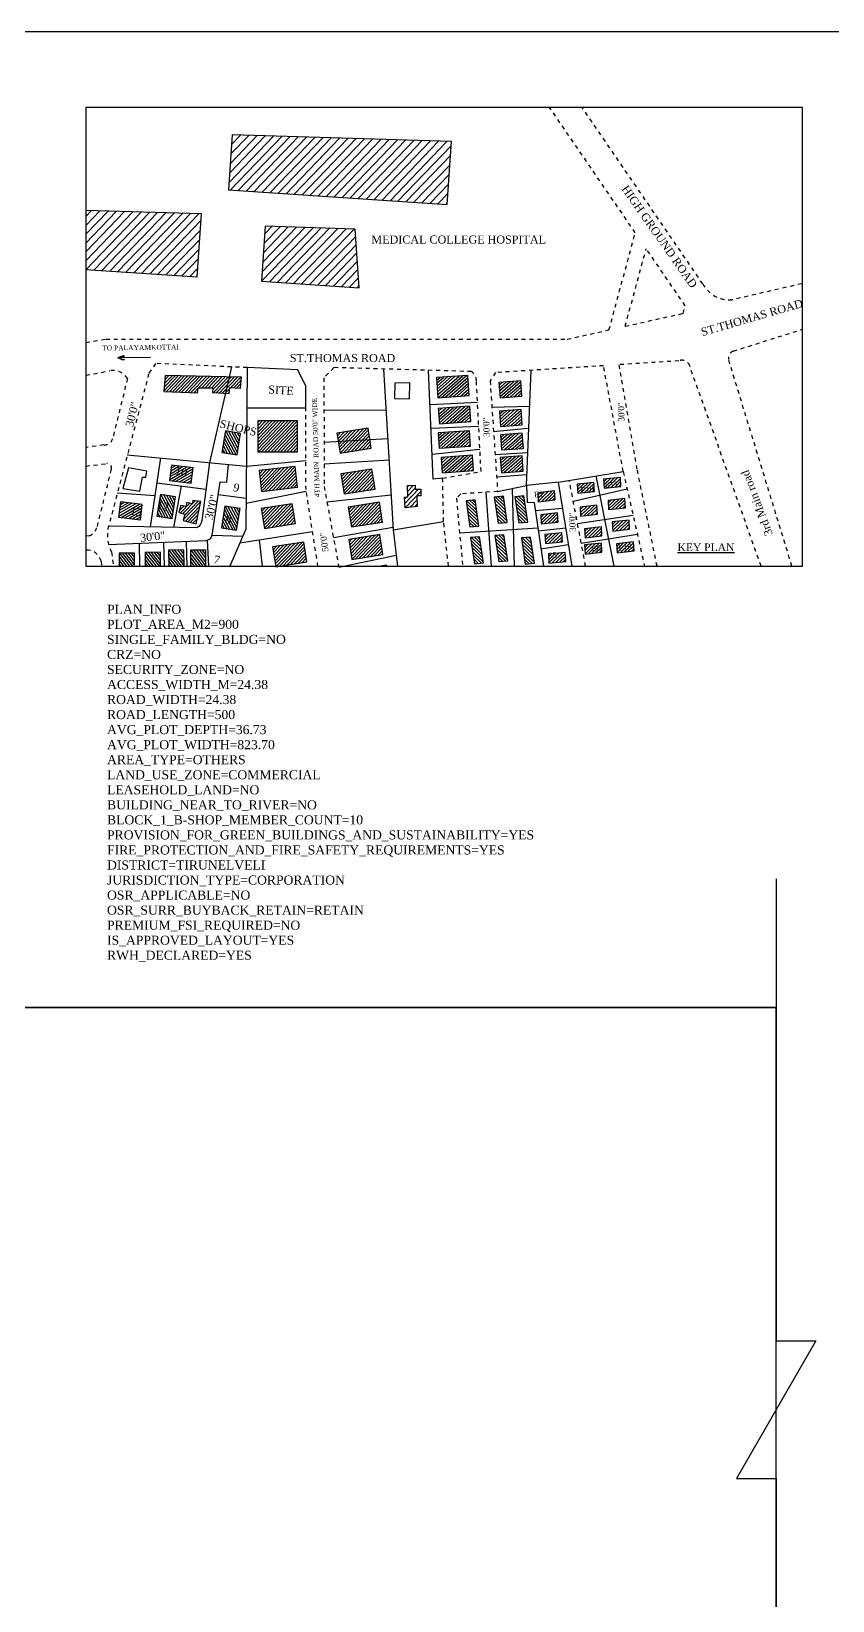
# Model space of a CAD drawing. Header units: metres. Extents: x 2 to 142, y 1 to 82.
# Drawn here: x 52.12 to 72.55, y 42.11 to 82.11 of the extents above; entities that cross this region are included whole.
import ezdxf

# ---------------------------------------------------------------- set-up
doc = ezdxf.new("R2010")
doc.units = ezdxf.units.M
doc.header["$MEASUREMENT"] = 0
doc.linetypes.add('ACAD_ISO04W100', pattern=[30, 24, -3, 0, -3])
for name, color, linetype, lineweight in [('LOCATION_PLAN', 7, 'Continuous', 30), ('PLAN_INFO', 1, 'Continuous', 30), ('ROAD_WIDTH', 1, 'Continuous', 30)]:
    doc.layers.add(name, color=color, linetype=linetype, lineweight=lineweight)
doc.styles.get("Standard").update_dxf_attribs({"font": 'BOOKOS.TTF'})
pattern_1 = [(46.1584579, (-4992.198796, 1759.91492), (-0.0422612228, 0.0405859161), [])]
pattern_2 = [(46.158458, (-4992.1988, 1759.91492), (-0.112696594, 0.1082291096), [])]

msp = doc.modelspace()

# ---------------------------------------------------------------- hatches: boundary and pattern name
at = {"ltscale": 0.0004}
h = msp.add_hatch(dxfattribs=at)
h.set_pattern_fill('ANSI31', color=3, scale=1.25, angle=1.1585, style=0)
h.set_pattern_definition(pattern_2)
h.paths.add_polyline_path([(57.245, 79.474), (57.151, 78.073), (62.722, 77.699), (62.83, 79.304)])
h = msp.add_hatch(dxfattribs=at)
h.set_pattern_fill('ANSI31', color=3, scale=1.25, angle=1.1585, style=0)
h.set_pattern_definition(pattern_2)
h.paths.add_polyline_path([(53.513, 77.548), (53.513, 76.043), (56.351, 75.853), (56.459, 77.458)])
h = msp.add_hatch(dxfattribs=at)
h.set_pattern_fill('ANSI31', color=3, scale=1.25, angle=1.1585, style=0)
h.set_pattern_definition(pattern_2)
h.paths.add_polyline_path([(60.479, 75.576), (60.379, 77.074), (58.087, 77.144), (57.993, 75.743)])
h = msp.add_hatch(dxfattribs=at)
h.set_pattern_fill('ANSI31', color=3, scale=0.46875, angle=1.1585, style=0)
h.set_pattern_definition(pattern_1)
h.paths.add_polyline_path([(55.53, 73.326), (55.504, 72.934), (56.363, 72.896), (56.372, 73.027), (56.752, 73.026), (56.744, 72.911), (57.071, 72.889), (57.164, 73.29)])
h.paths.add_polyline_path([(57.164, 73.29), (57.071, 72.889), (57.17, 72.882), (57.181, 73.037), (57.458, 73.018), (57.475, 73.283)])
h.paths.add_polyline_path([(57.475, 73.283), (57.477, 73.302), (57.169, 73.308), (57.164, 73.29)])
h.paths.add_polyline_path([(57.164, 73.29), (57.169, 73.308), (55.531, 73.339), (55.53, 73.326)])
h = msp.add_hatch(dxfattribs=at)
h.set_pattern_fill('ANSI31', color=3, scale=0.46875, angle=-3.691, style=0)
h.set_pattern_definition([(41.308973, (-4826.786937, 2184.137806), (-0.038678866, 0.04401332596), [])])
h.paths.add_polyline_path([(63.287, 72.83), (63.25, 73.343), (62.449, 73.286), (62.486, 72.773)])
h = msp.add_hatch(dxfattribs=at)
h.set_pattern_fill('ANSI31', color=3, scale=0.46875, angle=-3.691, style=0)
h.set_pattern_definition([(41.308973, (-4825.19179, 2184.015475), (-0.038678866, 0.04401332596), [])])
h.paths.add_polyline_path([(64.629, 72.813), (64.6, 73.203), (64.044, 73.163), (64.072, 72.773)])
h = msp.add_hatch(dxfattribs=at)
h.set_pattern_fill('ANSI31', color=3, scale=0.46875, angle=-3.691, style=0)
h.set_pattern_definition([(41.308973, (-4826.738304, 2183.350283), (-0.038678866, 0.04401332596), [])])
h.paths.add_polyline_path([(63.327, 72.166), (63.298, 72.556), (62.498, 72.498), (62.526, 72.108)])
h = msp.add_hatch(dxfattribs=at)
h.set_pattern_fill('ANSI31', color=3, scale=0.46875, angle=-3.691, style=0)
h.set_pattern_definition([(41.308973, (-4825.18067, 2183.28569), (-0.038678866, 0.04401332596), [])])
h.paths.add_polyline_path([(64.64, 72.083), (64.612, 72.474), (64.056, 72.434), (64.084, 72.043)])
h = msp.add_hatch(dxfattribs=at)
h.set_pattern_fill('ANSI31', color=3, scale=0.46875, angle=1.1585, style=0)
h.set_pattern_definition(pattern_1)
h.paths.add_polyline_path([(58.912, 72.187), (57.895, 72.188), (57.894, 71.397), (58.911, 71.396)])
h.paths.add_polyline_path([(58.908, 70.491), (58.848, 71.024), (57.927, 70.92), (57.988, 70.387)])
h = msp.add_hatch(dxfattribs=at)
h.set_pattern_fill('ANSI31', color=3, scale=0.46875, angle=73.1794, style=0)
h.set_pattern_definition([(118.1794409, (-3109.29562, -4210.562666), (-0.0516488061, -0.02766999035), [])])
h.paths.add_polyline_path([(57.457, 71.866), (57.07, 71.928), (56.983, 71.377), (57.369, 71.316)])
h = msp.add_hatch(dxfattribs=at)
h.set_pattern_fill('ANSI31', color=3, scale=0.46875, angle=1.1585, style=0)
h.set_pattern_definition([(46.1584579, (-4990.2692, 1761.83635), (-0.0422612228, 0.0405859161), [])])
h.paths.add_polyline_path([(60.786, 71.486), (60.706, 71.994), (59.913, 71.869), (59.993, 71.361)])
h = msp.add_hatch(dxfattribs=at)
h.set_pattern_fill('ANSI31', color=3, scale=0.46875, angle=-3.691, style=0)
h.set_pattern_definition([(41.308973, (-4826.745324, 2182.72818), (-0.038678866, 0.04401332596), [])])
h.paths.add_polyline_path([(63.319, 71.543), (63.291, 71.934), (62.491, 71.876), (62.519, 71.486)])
h = msp.add_hatch(dxfattribs=at)
h.set_pattern_fill('ANSI31', color=3, scale=0.46875, angle=-3.691, style=0)
h.set_pattern_definition([(41.308973, (-4825.153146, 2182.684365), (-0.038678866, 0.04401332596), [])])
h.paths.add_polyline_path([(64.667, 71.482), (64.639, 71.872), (64.083, 71.832), (64.111, 71.442)])
h = msp.add_hatch(dxfattribs=at)
h.set_pattern_fill('ANSI31', color=3, scale=0.46875, angle=-3.691, style=0)
h.set_pattern_definition([(41.308973, (-4826.66628, 2182.10292), (-0.038678866, 0.04401332596), [])])
h.paths.add_polyline_path([(63.399, 70.918), (63.37, 71.308), (62.57, 71.251), (62.598, 70.861)])
h = msp.add_hatch(dxfattribs=at)
h.set_pattern_fill('ANSI31', color=3, scale=0.46875, angle=-3.691, style=0)
h.set_pattern_definition([(41.308973, (-4825.156965, 2182.10188), (-0.038678866, 0.04401332596), [])])
h.paths.add_polyline_path([(64.663, 70.9), (64.635, 71.29), (64.079, 71.25), (64.107, 70.86)])
h = msp.add_hatch(dxfattribs=at)
h.set_pattern_fill('ANSI31', color=3, scale=0.46875, angle=-15.1515, style=0)
h.set_pattern_definition([(29.8485203, (-4316.6484, 3111.26973), (-0.0291626156, 0.05082095423), [])])
h.paths.add_polyline_path([(56.201, 70.595), (56.251, 70.983), (55.698, 71.054), (55.648, 70.666)])
h = msp.add_hatch(dxfattribs=at)
h.set_pattern_fill('ANSI31', color=3, scale=0.46875, angle=1.1585, style=0)
h.set_pattern_definition([(46.1584579, (-4990.16768, 1760.796706), (-0.0422612228, 0.0405859161), [])])
h.paths.add_polyline_path([(60.887, 70.446), (60.807, 70.955), (60.014, 70.83), (60.094, 70.321)])
h = msp.add_hatch(dxfattribs=at)
h.set_pattern_fill('ANSI31', color=5, scale=0.65289, angle=1.1585, style=0)
h.set_pattern_definition([(46.158458, (47.89021, -476.0924), (-0.058862742, 0.056529323), [])])
h.paths.add_polyline_path([(61.949, 70.272), (62.056, 70.274), (62.053, 70.445), (61.91, 70.443), (61.909, 70.549), (61.709, 70.538), (61.725, 70.247), (61.64, 70.243), (61.653, 69.968), (61.958, 70.001)])
h = msp.add_hatch(dxfattribs=at)
h.set_pattern_fill('ANSI31', color=3, scale=0.46875, angle=-0.8457, style=0)
h.set_pattern_definition([(44.1542857, (-4922.9704, 1936.064214), (-0.04081598925, 0.04203905994), [])])
h.paths.add_polyline_path([(65.474, 70.169), (65.461, 70.401), (65.032, 70.353), (65.045, 70.122)])
h = msp.add_hatch(dxfattribs=at)
h.set_pattern_fill('ANSI31', color=3, scale=0.46875, angle=-0.8457, style=0)
h.set_pattern_definition([(44.1542857, (-4921.964344, 1936.279263), (-0.04081598925, 0.04203905994), [])])
h.paths.add_polyline_path([(66.48, 70.384), (66.467, 70.616), (66.038, 70.568), (66.051, 70.337)])
h = msp.add_hatch(dxfattribs=at)
h.set_pattern_fill('ANSI31', color=3, scale=0.46875, angle=-0.8457, style=0)
h.set_pattern_definition([(44.1542857, (-4921.290695, 1936.40751), (-0.04081598925, 0.04203905994), [])])
h.paths.add_polyline_path([(67.154, 70.512), (67.141, 70.744), (66.711, 70.697), (66.725, 70.465)])
h = msp.add_hatch(dxfattribs=at)
h.set_pattern_fill('ANSI31', color=3, scale=0.46875, angle=-15.1515, style=0)
h.set_pattern_definition([(29.8485203, (-4317.947237, 3110.33613), (-0.0291626156, 0.05082095423), [])])
h.paths.add_polyline_path([(54.902, 69.661), (54.952, 70.049), (54.399, 70.12), (54.349, 69.732)])
h = msp.add_hatch(dxfattribs=at)
h.set_pattern_fill('ANSI31', color=3, scale=0.46875, angle=73.1794, style=0)
h.set_pattern_definition([(118.1794409, (-3110.95332, -4212.18162), (-0.0516488061, -0.02766999035), [])])
h.paths.add_polyline_path([(55.799, 70.247), (55.412, 70.309), (55.325, 69.758), (55.712, 69.697)])
h = msp.add_hatch(dxfattribs=at)
h.set_pattern_fill('ANSI31', color=3, scale=0.46875, angle=1.1585, style=0)
h.set_pattern_definition(pattern_1)
h.paths.add_polyline_path([(56.034, 69.809), (55.994, 69.645), (56.329, 69.563), (56.44, 70.125), (56.242, 70.154), (56.22, 70.068), (56.084, 70.101), (56.059, 69.998), (55.932, 70.03), (55.887, 69.845)])
h = msp.add_hatch(dxfattribs=at)
h.set_pattern_fill('ANSI31', color=3, scale=0.46875, angle=73.1794, style=0)
h.set_pattern_definition([(118.1794409, (-3109.30955, -4212.48223), (-0.0516488061, -0.02766999035), [])])
h.paths.add_polyline_path([(57.443, 69.947), (57.056, 70.008), (56.969, 69.458), (57.355, 69.396)])
h = msp.add_hatch(dxfattribs=at)
h.set_pattern_fill('ANSI31', color=3, scale=0.46875, angle=1.1585, style=0)
h.set_pattern_definition(pattern_1)
h.paths.add_polyline_path([(58.856, 69.565), (58.776, 70.073), (57.983, 69.948), (58.063, 69.439)])
h = msp.add_hatch(dxfattribs=at)
h.set_pattern_fill('ANSI31', color=3, scale=0.46875, angle=1.1585, style=0)
h.set_pattern_definition([(46.1584579, (-4989.97999, 1759.95474), (-0.0422612228, 0.0405859161), [])])
h.paths.add_polyline_path([(61.075, 69.604), (60.995, 70.113), (60.202, 69.988), (60.282, 69.479)])
h = msp.add_hatch(dxfattribs=at)
h.set_pattern_fill('ANSI31', color=3, scale=0.46875, angle=90.7457, style=0)
h.set_pattern_definition([(135.7457018, (-1663.16964, -4968.288383), (-0.0408893082, -0.0419677497), [])])
h.paths.add_polyline_path([(63.435, 70.167), (63.204, 70.147), (63.303, 69.479), (63.534, 69.499)])
h = msp.add_hatch(dxfattribs=at)
h.set_pattern_fill('ANSI31', color=3, scale=0.46875, angle=90.7457, style=0)
h.set_pattern_definition([(135.7457018, (-1662.447297, -4968.192355), (-0.0408893082, -0.0419677497), [])])
h.paths.add_polyline_path([(64.158, 70.263), (63.926, 70.243), (64.025, 69.575), (64.256, 69.595)])
h = msp.add_hatch(dxfattribs=at)
h.set_pattern_fill('ANSI31', color=3, scale=0.46875, angle=90.7457, style=0)
h.set_pattern_definition([(135.7457018, (-1661.92418, -4968.184034), (-0.0408893082, -0.0419677497), [])])
h.paths.add_polyline_path([(64.681, 70.271), (64.45, 70.251), (64.548, 69.584), (64.779, 69.604)])
h = msp.add_hatch(dxfattribs=at)
h.set_pattern_fill('ANSI31', color=3, scale=0.46875, angle=-0.8457, style=0)
h.set_pattern_definition([(44.1542857, (-4921.888647, 1935.699364), (-0.04081598925, 0.04203905994), [])])
h.paths.add_polyline_path([(66.556, 69.804), (66.543, 70.036), (66.114, 69.988), (66.127, 69.757)])
h = msp.add_hatch(dxfattribs=at)
h.set_pattern_fill('ANSI31', color=3, scale=0.46875, angle=-0.8457, style=0)
h.set_pattern_definition([(44.1542857, (-4921.1772, 1935.864265), (-0.04081598925, 0.04203905994), [])])
h.paths.add_polyline_path([(67.268, 69.969), (67.254, 70.201), (66.825, 70.153), (66.838, 69.922)])
h = msp.add_hatch(dxfattribs=at)
h.set_pattern_fill('ANSI31', color=3, scale=0.46875, angle=-0.8457, style=0)
h.set_pattern_definition([(44.1542857, (-4922.892756, 1935.50094), (-0.04081598925, 0.04203905994), [])])
h.paths.add_polyline_path([(65.552, 69.606), (65.539, 69.837), (65.109, 69.79), (65.123, 69.558)])
h = msp.add_hatch(dxfattribs=at)
h.set_pattern_fill('ANSI31', color=3, scale=0.46875, angle=-0.8457, style=0)
h.set_pattern_definition([(44.1542857, (-4921.07011, 1935.31784), (-0.04081598925, 0.04203905994), [])])
h.paths.add_polyline_path([(67.375, 69.423), (67.361, 69.654), (66.932, 69.607), (66.945, 69.375)])
h = msp.add_hatch(dxfattribs=at)
h.set_pattern_fill('ANSI31', color=3, scale=0.46875, angle=1.1585, style=0)
h.set_pattern_definition([(46.1584579, (-4989.969294, 1759.126606), (-0.0422612228, 0.0405859161), [])])
h.paths.add_polyline_path([(61.086, 68.776), (61.005, 69.284), (60.213, 69.159), (60.293, 68.651)])
h = msp.add_hatch(dxfattribs=at)
h.set_pattern_fill('ANSI31', color=3, scale=0.46875, angle=90.7457, style=0)
h.set_pattern_definition([(135.7457018, (-1663.054304, -4969.22551), (-0.0408893082, -0.0419677497), [])])
h.paths.add_polyline_path([(63.551, 69.23), (63.319, 69.21), (63.418, 68.542), (63.649, 68.562)])
h = msp.add_hatch(dxfattribs=at)
h.set_pattern_fill('ANSI31', color=3, scale=0.46875, angle=90.7457, style=0)
h.set_pattern_definition([(135.7457018, (-1662.433315, -4969.17201), (-0.0408893082, -0.0419677497), [])])
h.paths.add_polyline_path([(64.172, 69.283), (63.94, 69.263), (64.039, 68.596), (64.27, 68.616)])
h = msp.add_hatch(dxfattribs=at)
h.set_pattern_fill('ANSI31', color=3, scale=0.46875, angle=90.7457, style=0)
h.set_pattern_definition([(135.7457018, (-1661.757834, -4969.23319), (-0.0408893082, -0.0419677497), [])])
h.paths.add_polyline_path([(64.847, 69.222), (64.616, 69.202), (64.714, 68.535), (64.946, 68.554)])
h = msp.add_hatch(dxfattribs=at)
h.set_pattern_fill('ANSI31', color=3, scale=0.46875, angle=-0.8457, style=0)
h.set_pattern_definition([(44.1542857, (-4922.785, 1934.99702), (-0.04081598925, 0.04203905994), [])])
h.paths.add_polyline_path([(65.66, 69.102), (65.646, 69.333), (65.217, 69.286), (65.231, 69.054)])
h = msp.add_hatch(dxfattribs=at)
h.set_pattern_fill('ANSI31', color=3, scale=0.46875, angle=-0.8457, style=0)
h.set_pattern_definition([(44.1542857, (-4921.77475, 1935.14609), (-0.04081598925, 0.04203905994), [])])
h.paths.add_polyline_path([(66.67, 69.251), (66.657, 69.483), (66.227, 69.435), (66.241, 69.204)])
h = msp.add_hatch(dxfattribs=at)
h.set_pattern_fill('ANSI31', color=3, scale=0.46875, angle=82.6151, style=0)
h.set_pattern_definition([(127.6150606, (-2367.097247, -4674.83034), (-0.04641382237, -0.0357628946), [])])
h.paths.add_polyline_path([(54.754, 68.479), (54.752, 68.814), (54.361, 68.811), (54.363, 68.479)])
h = msp.add_hatch(dxfattribs=at)
h.set_pattern_fill('ANSI31', color=3, scale=0.46875, angle=82.6151, style=0)
h.set_pattern_definition([(127.6150606, (-2366.43321, -4674.81038), (-0.04641382237, -0.0357628946), [])])
h.paths.add_polyline_path([(55.419, 68.479), (55.416, 68.834), (55.025, 68.831), (55.027, 68.479)])
h = msp.add_hatch(dxfattribs=at)
h.set_pattern_fill('ANSI31', color=3, scale=0.46875, angle=82.6151, style=0)
h.set_pattern_definition([(127.6150606, (-2365.837286, -4674.750383), (-0.04641382237, -0.0357628946), [])])
h.paths.add_polyline_path([(56.012, 68.894), (55.621, 68.891), (55.624, 68.479), (56.015, 68.479)])
h = msp.add_hatch(dxfattribs=at)
h.set_pattern_fill('ANSI31', color=3, scale=0.46875, angle=82.6151, style=0)
h.set_pattern_definition([(127.6150606, (-2365.2783, -4674.75811), (-0.04641382237, -0.0357628946), [])])
h.paths.add_polyline_path([(56.571, 68.887), (56.18, 68.884), (56.183, 68.479), (56.574, 68.479)])
h = msp.add_hatch(dxfattribs=at)
h.set_pattern_fill('ANSI31', color=3, scale=0.46875, angle=1.1585, style=0)
h.set_pattern_definition([(46.1584579, (-4991.90902, 1758.938106), (-0.0422612228, 0.0405859161), [])])
h.paths.add_polyline_path([(59.146, 68.588), (59.066, 69.096), (58.273, 68.971), (58.353, 68.463)])
h = msp.add_hatch(dxfattribs=at)
h.set_pattern_fill('ANSI31', color=3, scale=0.46875, angle=-0.8457, style=0)
h.set_pattern_definition([(44.1542857, (-4922.698977, 1934.49535), (-0.04081598925, 0.04203905994), [])])
h.paths.add_polyline_path([(65.746, 68.6), (65.732, 68.832), (65.303, 68.784), (65.317, 68.553)])
h = msp.add_hatch(dxfattribs=at)
h.set_pattern_fill('ANSI31', color=3, scale=0.46875, angle=-0.8457, style=0)
h.set_pattern_definition([(44.1542857, (-4921.776057, 1934.73079), (-0.04081598925, 0.04203905994), [])])
h.paths.add_polyline_path([(66.669, 68.836), (66.655, 69.067), (66.226, 69.02), (66.239, 68.788)])
h = msp.add_hatch(dxfattribs=at)
h.set_pattern_fill('ANSI31', color=3, scale=0.46875, angle=-0.8457, style=0)
h.set_pattern_definition([(44.1542857, (-4920.95815, 1934.76381), (-0.04081598925, 0.04203905994), [])])
h.paths.add_polyline_path([(67.487, 68.869), (67.473, 69.1), (67.044, 69.053), (67.057, 68.821)])
h = msp.add_hatch(dxfattribs=at)
h.set_pattern_fill('ANSI31', color=3, scale=0.46875, angle=1.1585, style=0)
h.set_pattern_definition([(46.1584579, (-4989.79523, 1758.346), (-0.0422612228, 0.0405859161), [])])
h.paths.add_polyline_path([(61.183, 68.479), (61.18, 68.504), (61.023, 68.479)])

# ---------------------------------------------------------------- linework, layer by layer
at = {"color": 2}
msp.add_line((2.246, 82.112), (142.246, 82.112), dxfattribs=at)
at = {"color": 1, "linetype": 'ACAD_ISO04W100', "ltscale": 0.0004}
for p, q in [((67.52, 76.979), (65.334, 80.174)), ((69.242, 75.675), (66.163, 80.174)), ((66.849, 74.503), (67.52, 76.979)), ((67.262, 74.595), (67.798, 76.572)), ((68.794, 75.118), (67.798, 76.572)), ((70.019, 73.962), (71.785, 74.52)), ((71.513, 68.479), (69.895, 73.759)), ((63.345, 73.441), (59.833, 73.541)), ((67.211, 70.893), (67.756, 68.479)), ((66.253, 68.479), (65.837, 70.67))]:
    msp.add_line(p, q, dxfattribs=at)
at = {"color": 1}
msp.add_line((3.709, 57.232), (71.114, 57.232), dxfattribs=at)
at = {"color": 5, "ltscale": 0.0004}
for points in [[(57.245, 79.474), (57.151, 78.073), (62.722, 77.699), (62.83, 79.304), (57.245, 79.474)], [(53.513, 76.043), (56.351, 75.853), (56.459, 77.458), (53.513, 77.548)], [(58.087, 77.144), (57.993, 75.743), (60.479, 75.576), (60.379, 77.074), (58.087, 77.144)]]:
    msp.add_lwpolyline(points, dxfattribs=at)
at = {"color": 1, "linetype": 'ACAD_ISO04W100', "ltscale": 0.0004}
for points in [[(71.758, 75.679), (69.977, 75.267, -0.289061), (69.242, 75.675)], [(55.289, 73.647), (55.114, 73.387), (54.095, 69.516, 0.184581), (54.168, 68.836), (54.215, 68.479)], [(70.728, 68.479), (68.906, 73.59, 0.430011), (68.628, 73.713), (67.109, 73.616)], [(53.513, 73.347), (54.126, 73.461, -0.309251), (54.574, 73.263), (54.197, 71.735, -0.36397), (53.97, 71.569), (53.513, 71.508)], [(62.756, 68.479), (62.633, 69.618), (62.608, 70.722), (63.587, 70.894), (63.47, 73.203, 0.221318), (63.345, 73.441)], [(53.513, 71.031), (54.051, 71.095, -0.5852), (54.157, 70.951), (53.788, 69.456, -0.267949), (53.594, 69.254), (53.513, 69.242)], [(53.513, 68.889, -0.361819), (53.901, 68.607), (53.915, 68.479)]]:
    msp.add_lwpolyline(points, format="xyb", dxfattribs=at)
for points in [[(67.262, 74.595), (68.738, 74.923), (68.794, 75.118)], [(53.513, 74.181), (54.023, 74.266), (65.787, 74.266), (66.849, 74.503)], [(57.626, 73.543), (55.289, 73.647)], [(67.568, 70.951), (67.109, 73.616)], [(59.833, 73.541), (59.581, 73.278), (59.589, 70.509), (59.956, 68.479)], [(63.959, 73.414), (63.819, 73.206), (64.011, 70.386), (63.068, 70.322), (62.964, 70.213), (63.115, 68.479)], [(66.71, 73.59), (63.959, 73.414)], [(67.211, 70.893), (66.71, 73.59)], [(59.43, 68.479), (59.125, 70.431), (59.123, 72.514)], [(68.076, 68.479), (67.568, 70.951)]]:
    msp.add_lwpolyline(points, dxfattribs=at)
at = {"color": 5}
for points in [[(55.157, 73.796), (54.331, 73.788), (54.501, 73.83), (54.463, 73.846), (54.331, 73.788)], [(55.157, 73.796), (54.331, 73.788), (54.502, 73.749), (54.464, 73.733), (54.331, 73.788)], [(61.1, 73.505), (61.35, 69.404), (61.459, 68.479)], [(62.608, 70.722), (62.367, 70.696), (62.25, 73.472)], [(65.907, 68.479), (65.564, 70.625), (64.743, 70.536), (64.869, 73.472)], [(57.618, 72.513), (57.595, 69.421), (57.183, 68.479)], [(59.583, 72.461), (61.163, 72.464)], [(62.287, 72.602), (63.498, 72.663)], [(63.865, 72.532), (64.83, 72.563)], [(62.313, 71.994), (63.529, 72.049)], [(63.908, 71.909), (64.77, 72.002)], [(59.586, 71.637), (61.208, 71.736)], [(54.57, 71.32), (57.607, 71.031), (59.125, 71.173)], [(55.412, 71.24), (55.151, 69.48)], [(62.34, 71.334), (63.558, 71.466)], [(63.947, 71.327), (64.779, 71.374)], [(59.588, 71.091), (61.241, 71.192)], [(63.986, 70.758), (64.755, 70.82)], [(65.564, 70.625), (67.211, 70.893)], [(55.318, 70.608), (56.572, 70.443)], [(55.945, 70.525), (55.75, 69.468)], [(64.011, 70.386), (64.743, 70.536)], [(64.377, 70.461), (64.435, 68.479)], [(64.743, 70.536), (64.759, 70.111), (64.94, 70.099), (65.178, 68.479)], [(65.938, 70.14), (67.311, 70.45)], [(66.515, 70.78), (66.974, 68.479)], [(55.268, 70.271), (54.312, 70.339)], [(56.886, 70.303), (57.601, 70.213)], [(57.6, 70.085), (59.132, 70.389)], [(59.66, 70.121), (61.296, 70.299)], [(63.709, 70.365), (63.847, 68.479)], [(61.35, 69.404), (62.633, 69.618)], [(64.97, 69.896), (65.671, 69.956)], [(66.046, 69.572), (67.462, 69.782)], [(56.733, 69.273), (57.516, 69.241)], [(57.442, 69.072), (59.292, 69.36)], [(59.824, 69.208), (61.346, 69.477)], [(63.041, 69.33), (65.034, 69.457)], [(65.046, 69.379), (65.751, 69.455)], [(66.142, 69.066), (67.572, 69.294)], [(54.87, 69.064), (54.884, 68.479)], [(55.495, 69.089), (55.51, 68.479)], [(56.067, 69.113), (56.083, 68.479)], [(56.606, 69.139), (56.64, 68.479)], [(57.933, 69.148), (58.005, 68.479)], [(65.113, 68.923), (65.818, 69.036)], [(59.96, 68.458), (61.426, 68.76)]]:
    msp.add_lwpolyline(points, dxfattribs=at)
for points in [[(57.227, 73.56), (56.661, 71.121), (56.466, 69.642, -0.234032), (56.342, 69.456), (54.091, 69.501)], [(54.094, 69.032), (56.582, 69.134, 0.374267), (56.739, 69.321), (56.936, 70.632), (57.106, 70.62), (57.15, 71.074)]]:
    msp.add_lwpolyline(points, format="xyb", dxfattribs=at)
at = {"color": 1}
for points in [[(55.531, 73.339), (55.504, 72.934), (56.363, 72.896), (56.372, 73.027), (56.752, 73.026), (56.744, 72.911), (57.17, 72.882), (57.181, 73.037), (57.458, 73.018), (57.477, 73.302), (55.531, 73.339)], [(61.774, 73.154), (61.389, 73.146), (61.379, 72.754), (61.765, 72.744), (61.774, 73.154)], [(54.604, 70.984), (54.458, 70.458), (54.893, 70.393), (54.958, 70.753), (55.041, 70.748), (55.065, 70.906), (54.604, 70.984)], [(61.713, 70.538), (61.909, 70.549), (61.91, 70.443), (62.053, 70.445), (62.056, 70.274), (61.949, 70.272), (61.958, 70.001), (61.653, 69.968), (61.64, 70.243), (61.725, 70.247), (61.709, 70.538)], [(56.44, 70.125), (56.242, 70.154), (56.22, 70.068), (56.084, 70.101), (56.059, 69.998), (55.932, 70.03), (55.887, 69.845), (56.034, 69.809), (55.994, 69.645), (56.329, 69.563), (56.44, 70.125)], [(54.754, 68.479), (54.752, 68.814), (54.361, 68.811), (54.363, 68.479)], [(55.419, 68.479), (55.416, 68.834), (55.025, 68.831), (55.027, 68.479)], [(56.015, 68.479), (56.012, 68.894), (55.621, 68.891), (55.624, 68.479)], [(56.574, 68.479), (56.571, 68.887), (56.18, 68.884), (56.183, 68.479)], [(61.183, 68.479), (61.18, 68.504), (61.023, 68.479)]]:
    msp.add_lwpolyline(points, dxfattribs=at)
at = {"color": 6}
for points in [[(57.626, 73.543), (57.618, 72.513)], [(59.123, 72.514), (59.122, 73.069), (58.918, 73.485), (57.626, 73.543)], [(57.618, 72.513), (59.123, 72.514)]]:
    msp.add_lwpolyline(points, dxfattribs=at)
at = {"color": 1}
for points in [[(62.486, 72.773), (63.287, 72.83), (63.25, 73.343), (62.449, 73.286)], [(64.072, 72.773), (64.629, 72.813), (64.6, 73.203), (64.044, 73.163)], [(62.526, 72.108), (63.327, 72.166), (63.298, 72.556), (62.498, 72.498)], [(64.084, 72.043), (64.64, 72.083), (64.612, 72.474), (64.056, 72.434)], [(57.894, 71.397), (58.911, 71.396), (58.912, 72.187), (57.895, 72.188)], [(57.369, 71.316), (57.457, 71.866), (57.07, 71.928), (56.983, 71.377)], [(59.993, 71.361), (60.786, 71.486), (60.706, 71.994), (59.913, 71.869)], [(62.519, 71.486), (63.319, 71.543), (63.291, 71.934), (62.491, 71.876)], [(64.111, 71.442), (64.667, 71.482), (64.639, 71.872), (64.083, 71.832)], [(62.598, 70.861), (63.399, 70.918), (63.37, 71.308), (62.57, 71.251)], [(64.107, 70.86), (64.663, 70.9), (64.635, 71.29), (64.079, 71.25)], [(55.648, 70.666), (56.201, 70.595), (56.251, 70.983), (55.698, 71.054)], [(57.988, 70.387), (58.908, 70.491), (58.848, 71.024), (57.927, 70.92)], [(60.094, 70.321), (60.887, 70.446), (60.807, 70.955), (60.014, 70.83)], [(65.045, 70.122), (65.474, 70.169), (65.461, 70.401), (65.032, 70.353)], [(66.051, 70.337), (66.48, 70.384), (66.467, 70.616), (66.038, 70.568)], [(66.725, 70.465), (67.154, 70.512), (67.141, 70.744), (66.711, 70.697)], [(54.349, 69.732), (54.902, 69.661), (54.952, 70.049), (54.399, 70.12)], [(55.712, 69.697), (55.799, 70.247), (55.412, 70.309), (55.325, 69.758)], [(57.355, 69.396), (57.443, 69.947), (57.056, 70.008), (56.969, 69.458)], [(58.063, 69.439), (58.856, 69.565), (58.776, 70.073), (57.983, 69.948)], [(60.282, 69.479), (61.075, 69.604), (60.995, 70.113), (60.202, 69.988)], [(63.534, 69.499), (63.435, 70.167), (63.204, 70.147), (63.303, 69.479)], [(64.256, 69.595), (64.158, 70.263), (63.926, 70.243), (64.025, 69.575)], [(64.779, 69.604), (64.681, 70.271), (64.45, 70.251), (64.548, 69.584)], [(66.127, 69.757), (66.556, 69.804), (66.543, 70.036), (66.114, 69.988)], [(66.838, 69.922), (67.268, 69.969), (67.254, 70.201), (66.825, 70.153)], [(65.123, 69.558), (65.552, 69.606), (65.539, 69.837), (65.109, 69.79)], [(66.945, 69.375), (67.375, 69.423), (67.361, 69.654), (66.932, 69.607)], [(60.293, 68.651), (61.086, 68.776), (61.005, 69.284), (60.213, 69.159)], [(63.649, 68.562), (63.551, 69.23), (63.319, 69.21), (63.418, 68.542)], [(64.27, 68.616), (64.172, 69.283), (63.94, 69.263), (64.039, 68.596)], [(64.946, 68.554), (64.847, 69.222), (64.616, 69.202), (64.714, 68.535)], [(65.231, 69.054), (65.66, 69.102), (65.646, 69.333), (65.217, 69.286)], [(66.241, 69.204), (66.67, 69.251), (66.657, 69.483), (66.227, 69.435)], [(58.353, 68.463), (59.146, 68.588), (59.066, 69.096), (58.273, 68.971)], [(65.317, 68.553), (65.746, 68.6), (65.732, 68.832), (65.303, 68.784)], [(66.239, 68.788), (66.669, 68.836), (66.655, 69.067), (66.226, 69.02)], [(67.057, 68.821), (67.487, 68.869), (67.473, 69.1), (67.044, 69.053)]]:
    msp.add_lwpolyline(points, close=True, dxfattribs=at)
msp.add_lwpolyline([(71.114, 60.511), (71.114, 48.738), (72.126, 48.738), (70.097, 45.224), (71.114, 45.224), (71.114, 28.913)])
at = {"color": 1, "linetype": 'ACAD_ISO04W100', "ltscale": 0.0004}
msp.add_arc((70.081, 73.785), 0.188, 109.0815, 188.0041, dxfattribs=at)
at = {"layer": 'LOCATION_PLAN', "color": 7}
msp.add_lwpolyline([(53.513, 68.479), (71.785, 68.479), (71.785, 80.174), (53.513, 80.174)], close=True, dxfattribs=at)
at = {"layer": 'ROAD_WIDTH', "color": 1}
msp.add_lwpolyline([(3.709, 32.852), (71.114, 32.852), (71.114, 57.232), (3.709, 57.232)], close=True, dxfattribs=at)

# ---------------------------------------------------------------- texts
at = {"color": 1}
for s, height, rotation, p in [('HIGH GROUND ROAD', 0.20403, 305.0285, (67.158, 78.098)), ('ST.THOMAS ROAD', 0.20403, 16.1585, (69.23, 74.344)), ('SITE', 0.204, 356.4943, (58.158, 72.886)), ('30\'0"', 0.204, 76.1585, (54.716, 72.012)), ('30\'0"', 0.1562, 91.4368, (67.244, 72.167)), ('SHOPS', 0.204, 346.1585, (56.908, 72.023)), ('30\'0"', 0.1562, 91.4368, (63.807, 71.777)), ('10', 0.204, 346.1585, (55.769, 70.822)), ('3rd Main road', 0.20403, 110.9931, (71.028, 69.304)), ('9', 0.204, 346.1585, (57.251, 70.401)), ('E10', 0.1406, 6.3584, (66.129, 70.349)), ('E11', 0.1406, 6.3584, (66.749, 70.47)), ('12', 0.204, 346.1585, (55.303, 69.955)), ('30\'0"', 0.204, 76.1585, (56.742, 69.651)), ('E1', 0.1406, 6.3584, (64.947, 70.231)), ('13', 0.204, 346.1585, (54.623, 69.806)), ('8', 0.204, 346.1585, (57.047, 69.595)), ('30\'0"', 0.1562, 91.4368, (66.002, 69.356)), ('30\'0"', 0.204, 6.1585, (54.906, 69.099)), ('50\'0"', 0.1562, 98.0448, (59.7, 68.859)), ('E5', 0.1406, 6.3584, (65.291, 68.674)), ('E6', 0.1406, 6.3584, (66.415, 68.848)), ('E16', 0.1406, 6.3584, (67.094, 68.868)), ('7', 0.204, 346.1585, (56.753, 68.563))]:
    msp.add_text(s, height=height, rotation=rotation, dxfattribs=at).set_placement(p)
for s, p in [('MEDICAL COLLEGE HOSPITAL', (60.793, 76.704)), ('ST.THOMAS ROAD', (58.712, 73.684))]:
    msp.add_text(s, height=0.20403, dxfattribs=at).set_placement(p)
at = {"color": 0}
for s, rotation, p in [('TO PALAYAMKOTTAI', 0.6691, (53.929, 73.98)), ('4TH MAIN  ROAD 50\'0" WIDE', 91.6151, (59.474, 70.24))]:
    msp.add_text(s, height=0.125, rotation=rotation, dxfattribs=at).set_placement(p)
msp.add_text('%%UKEY PLAN', height=0.19531).set_placement((68.596, 68.864))
at = {"layer": 'PLAN_INFO', "color": 1, "insert": (54.053, 67.496), "char_height": 0.23, "attachment_point": 1}
msp.add_mtext('PLAN_INFO\\PPLOT_AREA_M2=900\\PSINGLE_FAMILY_BLDG=NO\\PCRZ=NO\\PSECURITY_ZONE=NO\\PACCESS_WIDTH_M=24.38\\PROAD_WIDTH=24.38\\PROAD_LENGTH=500\\PAVG_PLOT_DEPTH=36.73\\PAVG_PLOT_WIDTH=823.70\\PAREA_TYPE=OTHERS\\PLAND_USE_ZONE=COMMERCIAL\\PLEASEHOLD_LAND=NO\\PBUILDING_NEAR_TO_RIVER=NO\\PBLOCK_1_B-SHOP_MEMBER_COUNT=10\\PPROVISION_FOR_GREEN_BUILDINGS_AND_SUSTAINABILITY=YES\\PFIRE_PROTECTION_AND_FIRE_SAFETY_REQUIREMENTS=YES\\PDISTRICT=TIRUNELVELI\\PJURISDICTION_TYPE=CORPORATION\\POSR_APPLICABLE=NO\\POSR_SURR_BUYBACK_RETAIN=RETAIN\\PPREMIUM_FSI_REQUIRED=NO\\PIS_APPROVED_LAYOUT=YES\\P{\\C256;RWH_DECLARED=YES}', dxfattribs=at)

doc.saveas('drawing.dxf')
